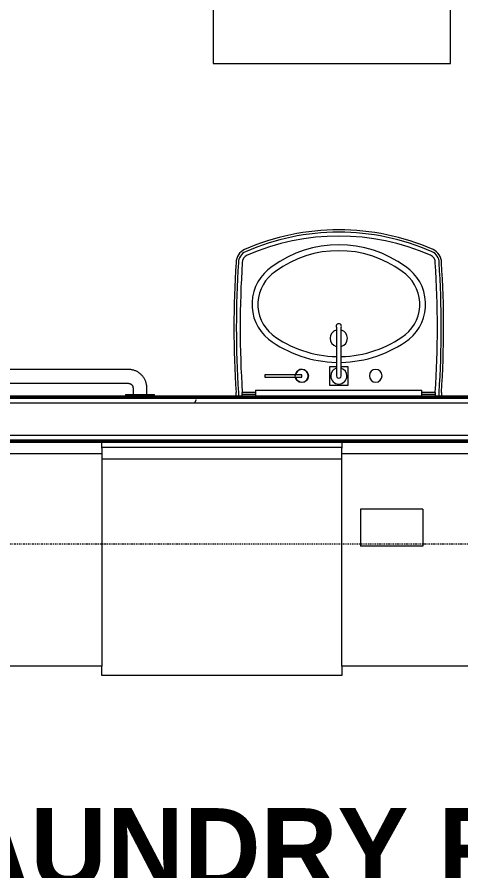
# Model space of a CAD drawing. Header units: inches. Extents: x 23906 to 26716, y -23130 to -20467.
# Drawn here: x 25209.2 to 25257.3, y -22516.7 to -22424.3 of the extents above; entities that cross this region are included whole.
import ezdxf

# ---------------------------------------------------------------- set-up
doc = ezdxf.new("R2010")
doc.units = ezdxf.units.IN
doc.header["$MEASUREMENT"] = 0
doc.linetypes.add('Dash Dot 3_16_', pattern=[0.3125, 0.1875, -0.0625, 0, -0.0625])
for name, color, linetype, lineweight in [('A-ANNO-SYMB', 150, 'Continuous', 9), ('A-AREA-IDEN', 2, 'Continuous', 9), ('A-WALL', 113, 'Continuous', 13), ('A-WALL-PATT', 111, 'Continuous', 50), ('I-WALL', 2, 'Continuous', 13), ('P-SANR-FIXT', 6, 'Continuous', 9), ('Q-SPCQ', 91, 'Continuous', 9)]:
    doc.layers.add(name, color=color, linetype=linetype, lineweight=lineweight)
doc.styles.add('Century Gothic_B', font='GOTHICB.TTF', dxfattribs={"height": 8.616719})
pattern_1 = [(0, (0, 0), (30.72, 7.68), [1.267, -21.773, 1.267, -21.773, -122.88]), (0, (0, 0), (30.72, 7.68), [-46.08, 1.267, -44.813, 1.267, -21.773, -53.76]), (0, (0, 0), (30.72, 7.68), [-115.2, 1.267, -14.093, 1.267, -37.133]), (120, (11.52, 3.84), (-22.0110751, 22.7643004), [1.267, -21.773, 1.267, -21.773, -122.88]), (120, (11.52, 3.84), (-22.0110751, 22.7643004), [-46.08, 1.267, -44.813, 1.267, -21.773, -53.76]), (120, (11.52, 3.84), (-22.0110751, 22.7643004), [-115.2, 1.267, -14.093, 1.267, -37.133]), (240, (15.36, 19.2), (-8.7089249, -30.4443004), [1.267, -21.773, 1.267, -21.773, -122.88]), (240, (15.36, 19.2), (-8.7089249, -30.4443004), [-46.08, 1.267, -44.813, 1.267, -21.773, -53.76]), (240, (15.36, 19.2), (-8.7089249, -30.4443004), [-115.2, 1.267, -14.093, 1.267, -37.133])]

# ---------------------------------------------------------------- blocks, each defined once
blk = doc.blocks.new('Sink-Bathroom-Kohler-Pinoir-2035-8 - Vitreous_China-0-White-11071-Enlarged First Floor Plan _East_')
at = {"layer": 'P-SANR-FIXT', "color": 7}
for p, q in [((25232.927, -22465.428), (25232.927, -22464.931)), ((25233.183, -22464.922), (25233.183, -22465.428)), ((25233.596, -22465.428), (25233.596, -22464.908)), ((25233.596, -22465.095), (25235.046, -22465.093)), ((25235.046, -22464.908), (25233.597, -22464.908)), ((25254.496, -22464.908), (25253.046, -22464.908)), ((25253.046, -22465.093), (25254.497, -22465.095)), ((25254.497, -22464.908), (25254.497, -22465.428)), ((25254.91, -22465.428), (25254.91, -22464.922)), ((25255.166, -22464.931), (25255.166, -22465.428))]:
    blk.add_line(p, q, dxfattribs=at)
for centre, radius, start, end in [((25244.048, -22472.728), 25.411, 66.33023, 113.67416), ((25244.048, -22472.728), 25.155, 66.33023, 113.67265), ((25244.048, -22472.728), 24.741, 66.33023, 113.66977), ((25244.046, -22461.139), 12.202, 53.76827, 126.23173), ((25234.472, -22450.867), 1.545, 113.96045, 180.03452), ((25234.472, -22450.867), 1.289, 113.98765, 180.39647), ((25244.046, -22461.139), 11.567, 53.69309, 126.30691), ((25253.634, -22450.858), 1.276, 359.09648, 66.33023), ((25253.634, -22450.858), 1.532, 359.50574, 66.33023), ((25234.472, -22450.867), 0.875, 114.05534, 181.29272), ((25253.634, -22450.858), 0.862, 358.07827, 66.33023), ((25339.276, -22457.898), 106.581, 176.21831, 183.7835), ((25339.276, -22457.898), 106.325, 176.21351, 183.78805), ((25339.276, -22457.898), 105.911, 176.20455, 183.79545), ((25239.54, -22455.377), 4.895, 123.55144, 230.63664), ((25248.553, -22455.377), 4.895, 309.36336, 56.44856), ((25148.817, -22457.898), 105.911, 356.20455, 3.79545), ((25148.817, -22457.898), 106.325, 356.21195, 3.78539), ((25148.817, -22457.898), 106.581, 356.2165, 3.78002), ((25239.54, -22455.377), 4.26, 123.35585, 230.42253), ((25248.553, -22455.377), 4.26, 309.57747, 56.64415), ((25244.046, -22459.053), 0.934, 107.0285, 180), ((25244.046, -22459.053), 0.934, 0, 72.9715), ((25244.046, -22448.848), 12.183, 233.65076, 268.81541), ((25244.046, -22459.053), 0.934, 180, 252.9715), ((25244.046, -22448.848), 12.183, 271.18459, 306.34924), ((25244.046, -22459.053), 0.934, 287.0285, 0), ((25244.046, -22448.848), 12.818, 233.57252, 268.87408), ((25244.046, -22448.848), 12.818, 271.12592, 306.42748), ((25240.05, -22463.105), 0.692, 0, 170.98091), ((25248.046, -22463.115), 0.69, 0, 180), ((25240.05, -22463.105), 0.692, 193.97863, 0), ((25248.046, -22463.115), 0.69, 180, 0)]:
    blk.add_arc(centre, radius, start, end, dxfattribs=at)
blk = doc.blocks.new('817_Grab_Bars - 8170-001420-V33-Enlarged First Floor Plan _East_')
at = {"layer": 'Q-SPCQ', "color": 7}
for p, q in [((25501.515, -22642.74), (25501.234, -22642.74)), ((25501.234, -22644.303), (25501.234, -22642.74)), ((25501.234, -22643.553), (25500.515, -22643.553)), ((25501.234, -22645.865), (25501.234, -22644.303)), ((25498.515, -22645.553), (25498.515, -22685.053)), ((25500.015, -22685.053), (25500.015, -22645.553)), ((25500.515, -22645.053), (25501.234, -22645.053)), ((25501.234, -22645.865), (25501.515, -22645.865)), ((25501.515, -22684.74), (25501.234, -22684.74)), ((25501.234, -22686.303), (25501.234, -22684.74)), ((25501.234, -22685.553), (25500.515, -22685.553)), ((25501.234, -22687.865), (25501.234, -22686.303)), ((25500.515, -22687.053), (25501.234, -22687.053)), ((25501.234, -22687.865), (25501.515, -22687.865))]:
    blk.add_line(p, q, dxfattribs=at)
at = {"layer": 'Q-SPCQ', "color": 7, "flags": 128}
for points in [[(25500.515, -22643.553), (25500.435, -22643.554), (25500.355, -22643.559), (25500.276, -22643.567), (25500.197, -22643.578), (25500.118, -22643.593), (25500.04, -22643.61), (25499.963, -22643.631), (25499.886, -22643.654), (25499.811, -22643.681), (25499.736, -22643.711), (25499.663, -22643.743), (25499.592, -22643.779), (25499.521, -22643.817), (25499.453, -22643.858), (25499.386, -22643.902), (25499.321, -22643.949), (25499.258, -22643.998), (25499.196, -22644.049), (25499.137, -22644.103), (25499.081, -22644.159), (25499.026, -22644.218), (25498.974, -22644.279), (25498.924, -22644.341), (25498.877, -22644.406), (25498.832, -22644.472), (25498.79, -22644.54), (25498.751, -22644.61), (25498.715, -22644.681), (25498.682, -22644.754), (25498.651, -22644.828), (25498.624, -22644.903), (25498.599, -22644.979), (25498.578, -22645.056), (25498.559, -22645.134), (25498.544, -22645.213), (25498.532, -22645.292), (25498.523, -22645.371), (25498.518, -22645.451), (25498.515, -22645.531), (25498.515, -22645.553)], [(25500.015, -22645.553), (25500.016, -22645.533), (25500.017, -22645.513), (25500.019, -22645.493), (25500.022, -22645.473), (25500.025, -22645.453), (25500.03, -22645.434), (25500.035, -22645.415), (25500.041, -22645.396), (25500.047, -22645.377), (25500.055, -22645.358), (25500.063, -22645.34), (25500.072, -22645.322), (25500.081, -22645.304), (25500.092, -22645.287), (25500.103, -22645.27), (25500.114, -22645.254), (25500.126, -22645.238), (25500.139, -22645.223), (25500.153, -22645.208), (25500.167, -22645.194), (25500.181, -22645.18), (25500.197, -22645.167), (25500.212, -22645.155), (25500.228, -22645.143), (25500.245, -22645.132), (25500.262, -22645.122), (25500.28, -22645.112), (25500.297, -22645.103), (25500.316, -22645.094), (25500.334, -22645.087), (25500.353, -22645.08), (25500.372, -22645.074), (25500.391, -22645.068), (25500.411, -22645.064), (25500.43, -22645.06), (25500.45, -22645.057), (25500.47, -22645.055), (25500.49, -22645.053), (25500.51, -22645.053), (25500.515, -22645.053)], [(25498.515, -22685.053), (25498.517, -22685.133), (25498.522, -22685.213), (25498.53, -22685.292), (25498.541, -22685.371), (25498.555, -22685.45), (25498.573, -22685.528), (25498.593, -22685.606), (25498.617, -22685.682), (25498.643, -22685.757), (25498.673, -22685.832), (25498.706, -22685.905), (25498.741, -22685.976), (25498.78, -22686.047), (25498.821, -22686.115), (25498.865, -22686.182), (25498.911, -22686.247), (25498.96, -22686.31), (25499.012, -22686.372), (25499.066, -22686.431), (25499.122, -22686.488), (25499.18, -22686.542), (25499.241, -22686.594), (25499.304, -22686.644), (25499.368, -22686.691), (25499.435, -22686.736), (25499.503, -22686.778), (25499.573, -22686.817), (25499.644, -22686.853), (25499.717, -22686.886), (25499.791, -22686.917), (25499.866, -22686.944), (25499.942, -22686.969), (25500.019, -22686.99), (25500.097, -22687.009), (25500.175, -22687.024), (25500.254, -22687.036), (25500.334, -22687.045), (25500.414, -22687.05), (25500.494, -22687.053), (25500.515, -22687.053)], [(25500.515, -22685.553), (25500.495, -22685.552), (25500.475, -22685.551), (25500.455, -22685.549), (25500.436, -22685.546), (25500.416, -22685.543), (25500.396, -22685.538), (25500.377, -22685.533), (25500.358, -22685.527), (25500.339, -22685.521), (25500.321, -22685.513), (25500.302, -22685.505), (25500.284, -22685.496), (25500.267, -22685.487), (25500.25, -22685.476), (25500.233, -22685.465), (25500.217, -22685.454), (25500.201, -22685.442), (25500.186, -22685.429), (25500.171, -22685.415), (25500.157, -22685.401), (25500.143, -22685.387), (25500.13, -22685.371), (25500.117, -22685.356), (25500.106, -22685.34), (25500.094, -22685.323), (25500.084, -22685.306), (25500.074, -22685.288), (25500.065, -22685.271), (25500.057, -22685.252), (25500.049, -22685.234), (25500.042, -22685.215), (25500.036, -22685.196), (25500.031, -22685.177), (25500.026, -22685.157), (25500.023, -22685.138), (25500.019, -22685.118), (25500.017, -22685.098), (25500.016, -22685.078), (25500.015, -22685.058), (25500.015, -22685.053)]]:
    blk.add_lwpolyline(points, dxfattribs=at)
blk = doc.blocks.new('Bradley-Washroom_Accessories-Mirrors-780_Custom - Bradley-Washroom_Accessories-Mirrors-780_Custom-166799-Enlarged First Floor Plan _East_')
at = {"layer": 'Q-SPCQ', "color": 7}
for p, q in [((25235.046, -22464.678), (25253.046, -22464.678)), ((25235.046, -22464.678), (25235.046, -22465.428)), ((25253.046, -22465.428), (25253.046, -22464.678))]:
    blk.add_line(p, q, dxfattribs=at)
blk = doc.blocks.new('Faucet-Lavatory-Zurn-Z6920XL - Z6920-XL-ADM2-H4-162583-Enlarged First Floor Plan _East_')
at = {"layer": 'P-SANR-FIXT'}
for p, q in [((1, 1), (-1, 1)), ((-1, 1), (-1, -1)), ((1, -1), (1, 1)), ((-0.25, 0), (-0.25, -5.246)), ((0.25, -5.246), (0.25, 0)), ((8, 0.125), (4, 0.125)), ((4, 0.125), (4, -0.125)), ((8, -0.125), (8, 0.125)), ((4, -0.125), (8, -0.125)), ((-1, -1), (-0.25, -1)), ((0.25, -1), (1, -1))]:
    blk.add_line(p, q, dxfattribs=at)
blk.add_circle((4, 0), 0.719, dxfattribs=at)
for centre, radius, start, end in [((0, 0), 0.875, 0, 180), ((0, 0), 0.875, 180, 251.81725), ((0, 0), 0.25, 360, 180), ((0, 0), 0.875, 288.18275, 0), ((0, -5.375), 0.281, 152.73396, 27.26604)]:
    blk.add_arc(centre, radius, start, end, dxfattribs=at)
blk = doc.blocks.new('Locker Rooms and Restrooms_rvt-1-Enlarged First Floor Plan _East_')
at = {"layer": 'A-WALL-PATT', "lineweight": 9}
h = blk.add_hatch(dxfattribs=at)
h.set_pattern_fill('FP_8', style=0, pattern_type=2)
h.set_pattern_definition(pattern_1)
h.paths.add_polyline_path([(25172.765, -22469.553), (25172.765, -22466.053), (25262.015, -22466.053), (25262.015, -22465.428), (25172.14, -22465.428), (25172.14, -22469.553)], flags=0)
h.paths.add_polyline_path([(25266.046, -22466.053), (25266.046, -22465.428), (25265.515, -22465.428), (25265.515, -22466.053)], flags=0)
h = blk.add_hatch(dxfattribs=at)
h.set_pattern_fill('FP_8', style=0, pattern_type=2)
h.set_pattern_definition(pattern_1)
h.paths.add_polyline_path([(25184.401, -22470.178), (25266.046, -22470.178), (25266.046, -22469.553), (25172.14, -22469.553), (25172.14, -22470.178), (25175.976, -22470.178)], flags=0)
at = {"layer": 'A-WALL', "color": 10}
for p, q in [((25172.765, -22466.053), (25262.015, -22466.053)), ((25172.765, -22469.553), (25266.046, -22469.553))]:
    blk.add_line(p, q, dxfattribs=at)
at = {"layer": 'I-WALL', "color": 250, "lineweight": 50}
for p, q in [((25261.39, -22465.428), (25172.14, -22465.428)), ((25172.14, -22470.178), (25266.046, -22470.178))]:
    blk.add_line(p, q, dxfattribs=at)
at = {"color": 10, "lineweight": 13}
for name in ['Sink-Bathroom-Kohler-Pinoir-2035-8 - Vitreous_China-0-White-11071-Enlarged First Floor Plan _East_', 'Bradley-Washroom_Accessories-Mirrors-780_Custom - Bradley-Washroom_Accessories-Mirrors-780_Custom-166799-Enlarged First Floor Plan _East_']:
    blk.add_blockref(name, (0, 0), dxfattribs=at)
for name, p, rotation in [('Faucet-Lavatory-Zurn-Z6920XL - Z6920-XL-ADM2-H4-162583-Enlarged First Floor Plan _East_', (25244.046, -22463.132), 180), ('817_Grab_Bars - 8170-001420-V33-Enlarged First Floor Plan _East_', (47866.818, 3036.087), 270)]:
    blk.add_blockref(name, p, dxfattribs=dict(at, rotation=rotation))
blk = doc.blocks.new('Dryer - 27_ x 25_ x 35_-670434-Enlarged First Floor Plan _East_')
at = {"layer": 'Q-SPCQ'}
for p, q in [((1.421, 0.112), (28.421, 0.112)), ((1.421, -23.479), (1.421, 0.112)), ((28.421, 0.112), (28.421, -23.479)), ((19.671, -12.888), (26.421, -12.888)), ((19.671, -16.888), (19.671, -12.888)), ((26.421, -16.888), (26.421, -12.888)), ((19.671, -16.888), (26.421, -16.888)), ((1.421, -22.888), (28.421, -22.888))]:
    blk.add_line(p, q, dxfattribs=at)
blk = doc.blocks.new('Washing Machine - 26_x26_ - Private-V5-Enlarged First Floor Plan _East_')
at = {"layer": 'P-SANR-FIXT'}
for p, q in [((0.625, 13), (1.313, 13)), ((1.313, 13), (1.409, 13)), ((1.313, 13), (1.313, -13)), ((2.594, 13), (2.594, -13)), ((25, 13), (26, 13)), ((26, 13), (26, -13)), ((1.313, -13), (0.625, -13)), ((1.409, -13), (1.313, -13)), ((26, -13), (25, -13))]:
    blk.add_line(p, q, dxfattribs=at)
blk = doc.blocks.new('Dryer - 27_ x 25_ x 35_-V6-Enlarged First Floor Plan _East_')
at = {"layer": 'Q-SPCQ'}
for p, q in [((1.421, 0.112), (28.421, 0.112)), ((1.421, -23.479), (1.421, 0.112)), ((28.421, 0.112), (28.421, -24.263)), ((19.671, -12.888), (26.421, -12.888)), ((19.671, -16.888), (19.671, -12.888)), ((26.421, -16.888), (26.421, -12.888)), ((19.671, -16.888), (26.421, -16.888)), ((1.421, -22.888), (28.421, -22.888))]:
    blk.add_line(p, q, dxfattribs=at)

msp = doc.modelspace()

# ---------------------------------------------------------------- linework, layer by layer
at = {"layer": 'A-ANNO-SYMB', "linetype": 'Dash Dot 3_16_'}
msp.add_line((25162.593, -22481.285), (25321.259, -22481.285), dxfattribs=at)
at = {"layer": 'A-AREA-IDEN', "flags": 128}
msp.add_lwpolyline([(25230.443, -22408.746), (25230.443, -22429.317), (25256.153, -22429.317), (25256.153, -22408.746)], close=True, dxfattribs=at)

# ---------------------------------------------------------------- block references
at = {"lineweight": 5}
msp.add_blockref('Locker Rooms and Restrooms_rvt-1-Enlarged First Floor Plan _East_', (0, 0), dxfattribs=at)
at = {"layer": 'P-SANR-FIXT', "rotation": 270}
msp.add_blockref('Washing Machine - 26_x26_ - Private-V5-Enlarged First Floor Plan _East_', (25231.39, -22469.553), dxfattribs=at)
at = {"layer": 'Q-SPCQ', "rotation": 180}
for name, p in [('Dryer - 27_ x 25_ x 35_-V6-Enlarged First Floor Plan _East_', (25219.811, -22494.441)), ('Dryer - 27_ x 25_ x 35_-670434-Enlarged First Floor Plan _East_', (25272.811, -22494.441))]:
    msp.add_blockref(name, p, dxfattribs=at)

# ---------------------------------------------------------------- texts
at = {"layer": 'A-AREA-IDEN', "insert": (25242.954, -22509.911), "char_height": 8.61672, "width": 113.4, "attachment_point": 2, "line_spacing_factor": 0.984796, "style": 'Century Gothic_B'}
msp.add_mtext('LAUNDRY ROOM', dxfattribs=at)

doc.saveas('drawing.dxf')
